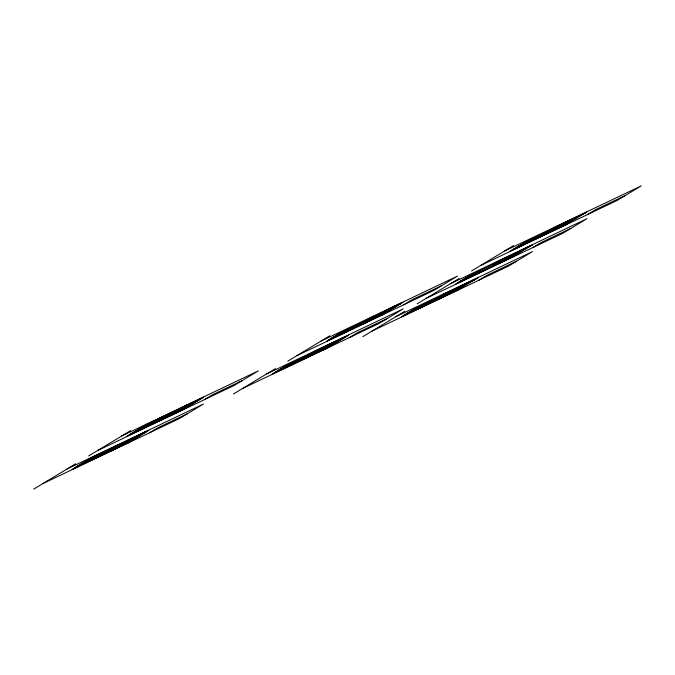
<?xml version="1.0" encoding="UTF-8"?>
<svg xmlns="http://www.w3.org/2000/svg" width="675" height="675" viewBox="0 0 675 675"><rect width="100%" height="100%" fill="white"/><g stroke="black" fill="none" stroke-linecap="round" stroke-linejoin="round"><path stroke-width="1.01" d="M310.483 355.286L304.822 358.087L306.509 357.21M529.968 241.363L533.292 239.692L532.567 240.123M544.32 234.427L541.055 236.031L541.924 235.676M544.227 234.47L543.257 235.018M358.729 325.021L355.995 326.405L357.59 325.654M120.589 446.133L125.727 443.618L124.436 444.403M175.449 412.99L180.588 410.484L179.339 411.244M319.013 351.616L324.152 349.102L323.317 349.582M445.93 295.043L445.466 295.338L447.424 294.292M447.331 294.182L452.073 291.676L449.094 293.136L449.626 292.832M448.976 293.549C448.217 293.726 451.718 292.25 449.786 292.739M458.156 289.035L458.873 288.622M459.43 288.647L456.519 290.048L461.481 287.381L460.443 287.997M500.124 261.706L501.044 261.318L499.576 261.968M534.423 238.916L531.605 240.376L533.562 239.33M505.524 259.192L502.782 260.542L505.516 259.166L504.799 259.478M533.469 239.22L536.574 237.71L534.271 238.992M544.295 234.073L547.104 232.698L543.999 234.36M545.307 233.744L545.763 233.575M427.629 303.927L422.339 306.509M358.762 324.987L360.087 324.245M106.861 450.596L106.296 451.01L110.253 449.483M111.324 450.613L112.362 450.073M146.483 431.485L130.629 439.104M183.448 406.949L185.482 405.945L183.457 406.966M181.01 410.434L182.031 409.877M198.982 399.592C202.466 397.828 197.058 400.444 198.914 399.617M324.548 349.043L326.582 348.064M446.344 294.84L445.778 295.118L446.707 294.646M447.905 293.861L447.112 294.342L448.723 293.583M425.486 303.607L415.243 308.483L401.397 316.845L458.03 289.87M479.849 270.768L469.606 275.645L455.76 284.006L512.392 257.032L530.55 245.995M547.501 231.643L553.601 227.956L586.727 212.127L524.694 242.511L511.675 250.374L566.038 224.48M380.253 315.301L380.97 314.837A35.783 1.19 -26.2 0 1 381.974 314.052M115.324 448.647L110.27 451.187M131.456 438.708L132.317 438.269M119.627 446.614L127.735 442.488M136.164 436.539L137.126 436.058M124.892 444.099L125.305 443.956M170.184 415.505L169.341 415.986L175.323 412.99L174.488 413.471M201.344 398.351L186.528 405.447L187.178 405.127M191.025 403.397L191.987 402.916M179.752 410.957L180.166 410.813M313.74 354.122L312.905 354.603L313.613 354.206M345.246 336.833L345.819 336.58L332.083 343.128L332.682 342.824M337.534 340.597L336.277 341.28L337.407 340.673M305.615 357.497L289.052 366.019L296.814 361.327L304.822 357.48L281.635 368.525M385.391 311.487L368.618 319.469L374.439 315.959M106.979 450.951L107.528 450.588A35.783 1.19 -26.2 0 1 108.532 449.803M128.647 439.99L127.533 440.657L130.621 439.087M127.102 443.053C130.174 441.644 124.192 444.462 127.187 443.095M326.548 348.089L325.451 348.57M345.111 336.892L343.828 337.584L344.461 337.298M389.095 309.926L393.584 307.69L390.454 309.201M535.089 238.604L533.613 239.212M499.669 261.925L498.234 262.685L499.702 262.027M449.339 293.017L448.765 293.33L449.474 292.916M509.887 257.04L507.237 258.415L510.038 257.015L509.212 257.377M462.763 286.622L463.126 286.386L460.806 287.618M462.4 286.74L460.603 287.601M118.589 445.837L100.187 455.988M317.014 351.042L321.629 349.017L304.552 357.649M372.161 318.457L335.306 336.099M33.75 489.113L75.735 463.75M88.611 455.971L130.596 430.608M73.659 468.619L92.779 457.068M128.52 435.476L147.639 423.934M85.463 461.616L120.142 445.044L114.64 448.124M140.324 428.482L192.341 403.903L183.119 409.472M83.506 463.615L89.041 460.266M138.367 430.473L143.902 427.123M88.358 461.624L98.103 455.954L81.692 463.767M143.218 428.482L155.503 421.597L136.553 430.625M104.271 452.36L106.658 450.917M149.715 425.039L154.626 422.069M162.287 417.336L164.776 415.825M106.043 451.516L111.738 448.529L109.004 449.828M107.595 450.782L106.49 451.448L109.527 450.006M111.898 448.183L116.041 446.074M164.658 416.289L163.544 416.956L170.809 412.957L170.362 413.168M113.923 447.103L113.02 447.609L114.961 446.622L108.515 450.301M98.888 456.047L98.255 456.41L99.824 455.684L98.044 456.477L102.414 454.343L100.347 455.338M108.768 450.461L116.665 445.694M163.628 417.319L171.526 412.552M99.048 456.528L106.675 451.921L97.681 456.207M109.907 449.921L117.813 445.146M164.768 416.779L172.673 412.003M108.574 451.018L108.987 450.765L101.942 454.444L104.6 453.178M161.502 418.947L163.088 417.985L159.933 419.74M173.45 412.695L171.585 413.826L176.867 411.446L158.287 420.736L163.957 417.968M159.03 420.947L165.063 417.302M160.178 420.398L166.202 416.762M169.813 415.041L170.505 414.619M183.507 406.848L182.393 407.514L186.3 405.574M165.13 418.044L169.273 415.927M112.455 450.115L130.882 440.572L124.824 444.251M168.126 416.551L174.783 412.644M180.731 408.957L186.68 405.371M120.884 445.93L119.753 446.614L120.142 446.394M175.323 412.99L174.614 413.395L175.745 412.788M144.433 432.489L125.871 442.1L131.861 438.497M198.307 399.794L191.877 403.65L180.773 408.949M179.685 411.109L185.743 407.43L175.247 412.417M128.107 442.682L129.212 442.015L126.183 443.458M182.967 409.539L184.072 408.873L181.043 410.316M128.258 442.614L147.395 431.055M202.255 397.913L192.755 403.65L173.416 412.864M149.504 432.81L157.68 427.874L187.549 413.648M204.365 399.668L212.541 394.732L242.409 380.506M233.457 393.981L275.434 368.618M287.82 361.142L329.797 335.779M273.603 373.376L286.613 365.521M283.441 368.373L288.984 365.023M337.804 335.534L343.347 332.184M288.301 366.382L296.333 361.522M350.696 328.683L342.664 333.534L327.966 340.538L340.976 332.674L368.803 319.427M382.919 314.28L343.415 333.18L351.177 328.489M350.021 329.628L354.586 326.86M298.595 360.838L301.362 359.159M308.703 354.94L314.803 351.253L348.654 335.137L328.683 347.195L272.05 374.169L285.896 365.808L320.802 349.237M357.058 325.688L356.299 326.236L357.168 325.873M315.529 350.966L309.707 354.485L326.911 345.541M364.07 321.637L369.892 318.127L401.456 303.083L385.113 311.656M296.781 362.323L297.751 361.733M314.82 351.548L313.689 352.232L318.144 350.004L313.588 352.139M358.256 325.662L354.898 327.181L362.551 323.072M300.949 360.332L301.919 359.75M363.31 322.709L360.197 324.489M320.11 348.924L321.081 348.334M315.267 352.19L314.018 352.941L337.23 341.887L347.093 335.931M306.399 357.758L311.108 354.907M324.278 346.933L325.249 346.351M307.159 357.396L312.145 354.383L305.336 357.657M308.694 356.662L312.837 354.552M329.189 344.461L328.084 345.127L331.113 343.685M311.723 355.219L318.195 351.346L329.299 346.047L322.979 349.827M373.3 317.917L379.038 314.542M326.32 346.621L332.336 342.959L331.433 343.583L342.014 338.563M379.105 314.896L374.929 317.081M377.477 315.925L379.966 314.423L376.448 316.162M318.887 351.692L317.79 352.257L319.3 351.413M377.713 316.609L380.607 315.023L379.477 315.765M386.032 311.529L383.535 313.04L395.348 306.779M392.943 307.462L395.432 305.961M396.993 305.218L392.723 307.623M343.862 337.466L336.901 341.592M379.89 315.723L385.172 312.778L383.873 313.386M387.855 311.116L388.353 310.897L385.366 312.424L389.509 310.306M326.523 348.106L327.637 347.498L324.608 348.941M400.773 303.429L396.562 305.75M327.957 347.49L336.952 342.056L310.618 354.755M382.32 314.643L390.091 309.952M349.203 337.686L357.387 332.741L387.248 318.516M403.566 304.847L411.75 299.902L441.61 285.677M362.804 336.656L404.789 311.293M417.167 303.817L459.143 278.454M471.53 270.979L513.506 245.616M402.95 316.052L415.969 308.197M457.312 283.213L470.332 275.349M526.964 241.431L527.386 241.177L510.123 251.168L566.755 224.193L584.913 213.157M412.796 311.048L418.331 307.699M467.159 278.21L472.694 274.86M521.522 245.363L527.057 242.021M417.648 309.057L425.68 304.197L410.982 311.2M472.011 276.21L480.043 271.358L465.345 278.362M526.373 243.371L534.406 238.52L519.016 245.936M424.187 305.598L424.794 305.227M477.841 273.417L479.225 272.582M438.05 297.616L444.158 293.929L478.001 277.813L474.365 279.855L476.449 278.606M492.413 264.777L498.521 261.09L532.364 244.966L529.976 246.265L530.812 245.759M429.3 303.083L435.814 299.211A20.132 0.667 -26.2 0 1 440.378 297.034L440.378 297.093M444.876 293.642L438.775 297.329L425.064 303.86M499.238 260.803L493.138 264.49L479.427 271.012M483.528 270.709L484.912 269.873M551.947 229.492L554.032 228.234L550.235 230.04M558.158 225.788L552.049 229.475L533.79 238.174M502.377 259.74L526.821 247.784L520.121 251.665M446.782 293.456L448.175 292.621M443.475 295.869L446.42 294.165M494.733 263.891L496.943 262.845A20.132 0.667 -26.2 0 0 501.508 260.668L506.005 258.01L494.463 264.06L518.797 252.467M444.049 295.599L447.458 293.633L428.245 302.873M564.983 222.539L556.386 227.728L569.531 220.371M452.469 290.748L453.862 289.913M548.125 232.875L548.733 232.512M499.778 262.381C497.365 263.672 504.411 260.077 500.074 262.347M507.313 257.901L521.446 250.864L504.36 259.006M559.508 226.581L545.982 233.82L553.095 229.694M499.298 263.199L500.681 262.364M504.166 260.407L506.191 259.343L503.499 260.693L504.301 260.331M504.849 260.086L505.583 259.723L505.077 259.976M466.957 283.314L468.34 282.479M504.984 260.491L506.368 259.656M520.121 251.497L518.316 252.661M567.422 223.147L570.358 221.442L569.582 221.839M472.643 280.606L474.036 279.771M511.675 257.318L514.89 255.521M565.827 224.446L571.379 221.096L570.071 221.712M584.339 213.427L585.174 212.92M457.312 290.166L474.938 279.585M478.558 280.361L486.734 275.417L516.603 261.191M532.921 247.523L541.097 242.578L570.966 228.352M587.284 214.675L595.46 209.739L625.328 195.514M380.303 314.845L380.076 315.174M155.09 421.85L154.592 422.204L161.536 418.778M164.886 415.96L162.076 417.496M167.653 414.804L165.915 415.623M113.29 449.677L111.367 450.622M143.488 432.979L145.387 432.051L144.391 432.599M395.533 306.096L391.458 308.222M386.48 311.816L386.893 311.664M383.678 313.74L383.273 313.951L388.243 310.989M398.301 304.931L397.448 305.37M345.802 336.614L344.528 337.264M495.737 264.296L494.539 264.997M447.356 294.435L448.723 293.726M459.051 288.858L459.616 288.537M186.595 405.506L185.887 405.911L196.467 400.882M131.735 438.649L131.026 439.045L141.607 434.025M175.323 413.066L174.614 413.471M196.417 400.807L197.125 400.41M115.197 448.723L114.48 449.12M136.291 436.463L137 436.058M137 436.134L129.018 440.184M179.879 410.881L180.588 410.484M119.753 446.538L120.462 446.209M141.556 433.949L142.265 433.553M125.018 444.023L125.727 443.618M332.142 343.178L331.433 343.583M341.963 338.487L342.681 338.082M550.673 231.069L553.34 229.601M558.647 227.07L553.618 229.475L554.251 229.112A20.132 0.667 -26.2 0 1 558.816 226.943L564.494 224.243L564.022 224.454A20.992 0.692 -26.2 0 0 559.718 226.505L559.389 226.673M502.538 260.137L507.6 257.74A20.992 0.692 -26.2 0 0 511.861 255.741L513.304 254.99M382.008 314.693L383.231 313.976L381.949 314.55M530.272 241.152L531.006 240.756L529.968 241.372M545.459 233.753L542.675 235.077L543.814 234.681L543.164 234.875M500.943 261.385L498.85 262.322L499.947 261.79M448.647 293.768L446.006 295.051M459.177 288.757L460.958 287.719M461.177 287.601L459.835 288.014L460.468 287.66M550.707 231.052L550.513 231.162A20.992 0.692 -26.2 0 0 548.994 232.082M164.742 416.045L160.81 418.095M396.706 305.851C398.503 304.898 393.542 307.42 396.562 305.843M534.853 238.731L533.495 239.473M447.517 294.072L447.981 293.819M117.72 447.415L120.462 446.133L117.248 447.643M357.969 325.443L358.408 325.156L357.311 325.662M530.685 240.933L531.402 240.688M459.076 288.807L457.996 289.153M191.86 402.916L191.152 403.397M318.17 352.097L318.887 351.616L313.563 354.122M159.899 419.918L162.743 418.551M101.031 455.085L100.035 455.583M390.057 309.395L389.129 309.909M305.75 357.573L305.058 357.961L309.277 355.868M504.824 259.959L503.339 260.803M389.517 309.673L390.572 309.234M507.254 257.926L506.663 258.221A20.992 0.692 -26.2 0 1 502.394 260.246L502.023 260.364M430.051 301.961L430.312 301.835A20.132 0.667 -26.2 0 1 434.877 299.658L435.333 299.498M546.438 233.094L547.627 232.428L546.244 233.179M495.855 264.355L497.407 263.503L495.577 264.49M530.331 241.194L530.862 240.941M543.999 234.571L544.337 234.402M501.255 261.183L501.095 261.233M503.457 260.128L504.082 259.808M496.479 264.052L494.235 265.123M498.842 262.946L498.732 262.988M329.771 344.216C328.193 345.06 332.168 343.153 330.573 343.82M311.141 355.463C313.251 354.35 308.5 356.687 310.407 355.826M381.915 314.651L380.962 315.149L381.603 314.887M167.24 415.024L166.801 415.243M523.218 249.505L522.788 249.725L529.706 246.35L528.888 246.721M546.126 233.238L544.548 234.09M310.534 355.759L311.057 355.421M343.415 333.18L357.294 326.253L330.455 339.036M165.729 415.884C168.193 414.577 163.156 417.082 165.594 415.952M159.351 420.188L158.524 420.609L159.528 420.196M108.54 450.453L109.401 449.921M429.359 302.332L426.575 303.877A20.992 0.692 -26.2 0 0 425.048 304.805L425.09 304.796M551.872 231.078L552.445 230.774L546.683 233.592M108.675 450.385L107.612 450.875M136.316 436.582L139.497 435.029M99.031 455.988L100.946 455.06M316.069 350.992L314.854 351.608L315.832 351.177M167.172 417.04C169.357 415.783 165.004 418.188 167.29 416.897M181.98 409.987L183.018 409.421L181.035 410.425M531.824 240.368L532.288 240.14M531.951 240.427L531.487 240.646M544.117 234.419L543.662 234.638M381.729 314.82L382.252 314.483M113.991 447.069L113.484 447.407M496.319 264.144L496.083 264.262M159.629 420.069L160.296 419.842M316.82 350.722L316.077 351.076M503.845 259.926L503.592 260.069M500.58 262.119L501.086 261.866L500.352 262.229M504.917 259.917L504.478 260.246M306.146 357.379L309.378 355.953M169.67 413.53L168.202 414.239M400.385 303.598L398.849 304.366M394.748 306.627L396.217 305.918M391.137 308.981L391.922 308.509M385.02 312.871L382.075 314.255L385.147 312.576M380.152 315.419L381.603 314.719M113.501 447.458L112.05 448.158M109.578 449.837L108.633 450.006L111.704 448.327M111.578 448.622L110.126 449.322M106.709 451.17L108.16 450.47M194.358 401.887L183.878 407.042M339.913 339.567L329.425 344.714M508.579 257.664L507.836 258.027L508.942 257.504M306.433 357.235L307.37 356.889M315.672 353.118L326.16 347.971M439.931 297.312L441.011 296.73M384.885 310.981L381.569 312.905L398.52 304.864M387.205 311.512L367.099 321.637L384.126 313.554M329.923 344.225L330.446 343.887M496.032 264.279L495.222 264.659M500.605 261.968L499.669 262.558M542.017 235.634L542.818 235.128M382.843 314.17L382.32 314.457M98.204 454.722L93.656 457.388L110.683 449.305M459.962 288.098L458.764 288.681M427.132 304.189L426.718 304.358L427.646 303.902M193.337 402.384L191.607 403.211A35.783 1.19 -26.2 0 1 184.486 406.671M564.95 224.016L564.292 224.378L569.135 222.024M165.561 415.792L164.093 416.5L167.847 414.408M172.108 414.501L182.596 409.345M385.493 312.415L387.079 311.58M138.476 435.527L136.747 436.354A35.783 1.19 -26.2 0 1 129.625 439.813M338.884 340.057L337.163 340.892A35.783 1.19 -26.2 0 1 330.033 344.351M316.702 352.628L318.423 351.802A35.783 1.19 -26.2 0 1 325.552 348.334M504.706 250.931L641.25 185.887L617.144 200.45L480.6 265.494M562.629 224.007L566.418 222.202M552.251 230.032L571.396 220.919L556.858 228.175M518.324 246.358L533.022 239.355M516.94 247.193L532.33 239.777M515.557 248.029L530.947 240.612M547.957 232.63L551.821 230.512M514.173 248.864L529.563 241.448M121.787 435.923L258.331 370.879L234.225 385.442L97.681 450.487M320.996 341.094L457.54 276.058L433.434 290.621L296.89 355.657M566.587 224.142L567.726 223.602M167.873 414.728L150.947 422.786L170.117 413.294M397.229 305.64L394.2 307.083L398.503 304.535M139.328 428.954L140.738 428.228M392.47 308.357L393.685 307.783M135.861 431.047L150.559 424.043M371.883 318.625L390.361 309.783M134.477 431.882L149.867 424.465M334.614 336.521L349.312 329.518M133.093 432.717L148.483 425.301M333.231 337.357L348.621 329.94M348.992 329.856L351.65 328.59M131.709 433.553L147.099 426.136M161.629 419.217L162.844 418.643M172.581 414.273L174.859 413.176A35.783 1.19 -26.2 0 1 181.988 409.717M331.838 338.192L347.228 330.775M347.465 330.775L350.123 329.518M131.018 433.974L145.707 426.971M147.057 426.305L161.738 419.31M170.648 415.108L177.179 412.003M450.343 283.77L586.887 218.734L562.781 233.297L426.237 298.333M502.403 260.212L496.901 262.862M464.653 278.775L479.351 271.78M463.269 279.619L478.659 272.194M461.886 280.454L477.276 273.038M460.502 281.289L475.892 273.873M459.81 281.711L474.508 274.708M66.926 469.066L203.47 404.021L179.364 418.584L42.82 483.629M266.633 373.933L403.177 308.897L379.072 323.46L242.528 388.496M473.673 275.206L513.337 256.314M314.28 351.717L325.595 346.343M98.246 454.697L114.936 446.74M336.774 341.651L326.363 346.604M84.468 462.097L85.877 461.371M118.555 446.006L137.894 436.792M118.133 446.259L137.481 437.046M81 464.189L95.698 457.186M280.943 368.947L295.642 361.943M79.616 465.024L95.006 457.599M279.56 369.782L294.95 362.365M78.233 465.86L93.622 458.443M278.168 370.617L293.558 363.201M76.849 466.695L92.239 459.278M101.301 455.009L102.516 454.435M276.784 371.452L292.174 364.036M76.157 467.117L90.847 460.114M91.986 459.574L101.545 455.017M115.788 448.251L122.318 445.146M276.092 371.874L290.79 364.871M314.212 353.734L320.743 350.62M115.147 448.647L120.462 446.133M295.988 362.551L307.648 356.999M395.98 316.617L532.524 251.573L508.418 266.136L371.874 331.172M443.213 294.646L474.787 279.61M446.133 294.435L447.432 293.811L441.88 297.169L422.044 306.543L429.157 302.408M409.598 312.036L424.988 304.619M432.92 300.898L444.808 295.237M408.215 312.879L423.605 305.454M424.018 305.345L428.136 303.1L427.064 303.615M406.831 313.715L422.221 306.29M406.139 314.128L420.837 307.133M405.447 314.55L420.145 307.547M458.764 289.28L459.903 288.74M418.686 308.424L458.35 289.533M390.462 309.302L389.593 309.69M160.507 419.631L161.342 419.344M495.307 264.617L494.505 264.98M499.804 262.474L499.213 262.769M325.148 348.798L324.574 349.059M383.223 313.74L381.923 314.348M109.78 449.491L108.481 450.098M391.517 308.686L392.116 308.407M160.675 419.546L161.08 419.369M316.904 350.587L317.68 350.232M307.209 356.864L307.614 356.687M345.912 331.67L354.797 327.755M119.998 446.318A35.783 1.19 -26.2 0 1 127.128 442.859M421.639 306.847L423.065 306.155L421.715 306.796M545.923 233.955L547.467 233.204L545.923 233.955M510.536 255.817L515.227 253.555L510.536 255.817M433.038 301.016L437.729 298.755L433.038 301.016M558.183 227.812L562.874 225.551L558.183 227.812M92.053 457.363L72.107 469.412L128.976 442.327L148.947 430.262L92.053 457.363M146.914 424.221L126.967 436.269L183.836 409.185L203.808 397.119L146.914 424.221M340.259 332.969L326.413 341.331L383.046 314.356L403.017 302.29L340.259 332.969M538.287 236.782L532.887 240.047L544.86 233.651L538.287 236.782M447.55 292.899L445.888 293.903L465.463 284.369L447.55 292.899M495.804 263.917L493.4 265.368L510.595 256.871L495.804 263.917M453.786 290.748L448.386 294.013L460.367 287.618L453.786 290.748"/></g></svg>
